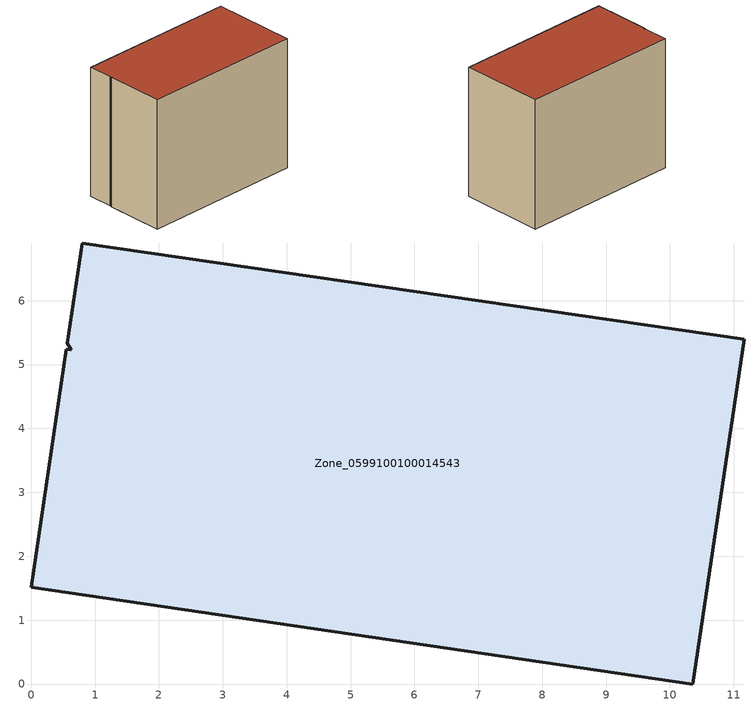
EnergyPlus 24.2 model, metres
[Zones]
Zone_0599100100014543
 floor ground (C_G): 0,1.51 0.55,5.24 0.63,5.23 0.57,5.33 0.8,6.9 11.16,5.39 10.35,0 z0
 wall outside (C_F): 0.8,6.9 0.57,5.33 0.63,5.23 0.55,5.24 0,1.51 10.35,0 11.16,5.39 0.8,6.9 z0:8.43
 roof outside (C_R): 0.57,5.33 0.63,5.23 0.55,5.24 0,1.51 10.35,0 11.16,5.39 0.8,6.9 z8.43
[BUILDING]
Pand.0599100100014543: North Axis=0; Terrain=City; Loads Convergence Tolerance Value=0.04; Temperature Convergence Tolerance Value=0.4; Solar Distribution=FullExterior; Maximum Number of Warmup Days=25; Minimum Number of Warmup Days=1
[Site:Location]
Rotterdam.The.Hague.AP_ZH_NLD Design_Conditions: Latitude=51.96; Longitude=4.45; Time Zone=1; Elevation=-4.5
[SITE:GROUNDTEMPERATURE:BUILDINGSURFACE]
18, 18, 18, 18, 18, 18, 18, 18, 18, 18, 18, 18
[MATERIAL] Thermal Absorptance=0.9; Solar Absorptance=0.7; Visible Absorptance=0.7
Name | Roughness | Thickness | Conductivity | Density | Specific Heat
G.TI.2015-2018 | MediumSmooth | 0.15 | 0.0428571 | 540 | 1210
F.TI.2015-2018 | Rough | 0.3 | 0.0666667 | 1920 | 840
R.TI.2015-2018 | MediumRough | 0.2 | 0.0333333 | 1500 | 1000
[CONSTRUCTION]
C_G: G.TI.2015-2018
C_F: F.TI.2015-2018
C_R: R.TI.2015-2018
[ZONE]
Zone_0599100100014543: Type=1; Multiplier=1; Ceiling Height=Autocalculate; Volume=Autocalculate; Floor Area=autocalculate; Part of Total Floor Area=Yes
[ZONEINFILTRATION:DESIGNFLOWRATE]
Infil_Zone_0599100100014543: Zone or ZoneList or Space or SpaceList=Zone_0599100100014543; Schedule=AlwaysOn; Design Flow Rate Calculation Method=Flow/Area; Flow Rate per Floor Area=0.0015; Constant Term Coefficient=1; Temperature Term Coefficient=0; Velocity Term Coefficient=0; Velocity Squared Term Coefficient=0
[HVACTEMPLATE:ZONE:IDEALLOADSAIRSYSTEM]
Zone_0599100100014543: Maximum Heating Supply Air Temperature=50; Minimum Cooling Supply Air Temperature=13; Maximum Heating Supply Air Humidity Ratio=0.0156; Minimum Cooling Supply Air Humidity Ratio=0.0077; Heating Limit=NoLimit; Cooling Limit=NoLimit; Dehumidification Control Type=ConstantSensibleHeatRatio; Cooling Sensible Heat Ratio=0.7; Dehumidification Setpoint=60; Humidification Control Type=None; Humidification Setpoint=30; Outdoor Air Method=None; Outdoor Air Flow Rate per Person=0.00944; Outdoor Air Flow Rate per Zone Floor Area=0; Outdoor Air Flow Rate per Zone=0; Demand Controlled Ventilation Type=None; Outdoor Air Economizer Type=NoEconomizer; Heat Recovery Type=None; Sensible Heat Recovery Effectiveness=0.7; Latent Heat Recovery Effectiveness=0.65
[ZONECONTROL:THERMOSTAT]
ThermostatControl_Zone_0599100100014543: Zone or ZoneList=Zone_0599100100014543; Control Type Schedule=DualSetpointControlType; Control 1=Thermostat_Zone_0599100100014543; Temperature Difference Between Cutout And Setpoint=0
[THERMOSTATSETPOINT:DUALSETPOINT]
Thermostat_Zone_0599100100014543: Heating Setpoint Temperature Schedule=HeatingSetpoint_Zone_0599100100014543; Cooling Setpoint Temperature Schedule=CoolingSetpoint_Zone_0599100100014543
[SCHEDULE:COMPACT]
HeatingSetpoint_Zone_0599100100014543: Through: 12/31, For: AllDays, Until: 24:00, 21
CoolingSetpoint_Zone_0599100100014543: Through: 12/31, For: AllDays, Until: 24:00, 24
DualSetpointControlType: Through: 12/31, For: AllDays, Until: 24:00, 4
AlwaysOn: Through: 12/31, For: AllDays, Until: 24:00, 1
